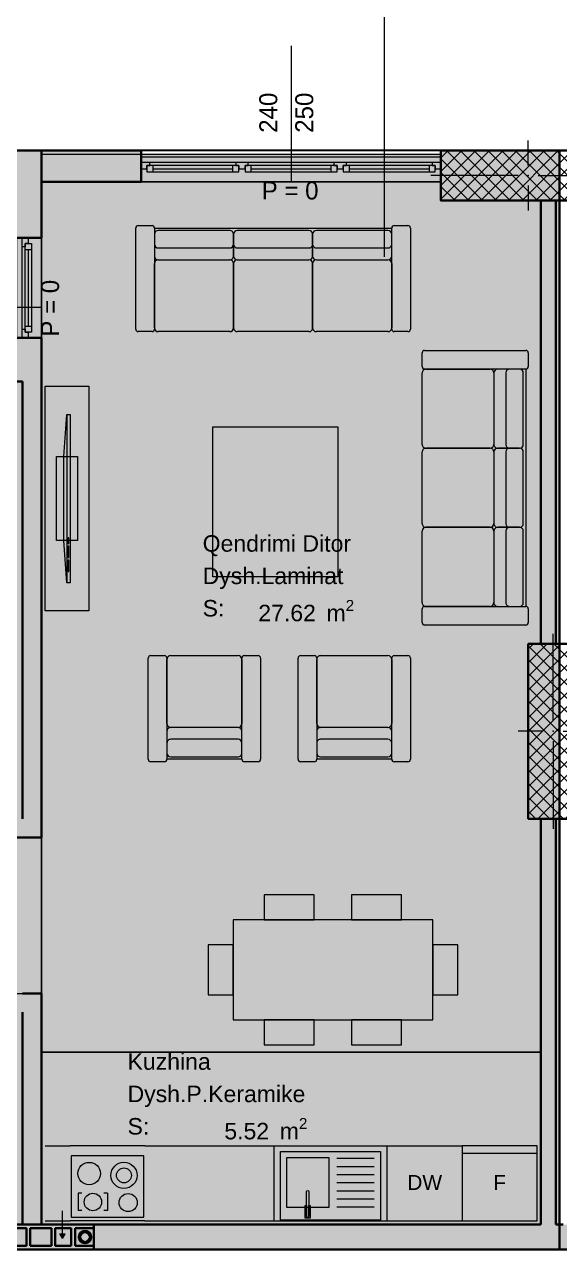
# Model space of a CAD drawing. Header units: millimetres. Extents: x 172821 to 253959, y -36092 to 17885.
# Drawn here: x 217176 to 221461, y -1016 to 8793 of the extents above; entities that cross this region are included whole.
import ezdxf
from ezdxf.enums import TextEntityAlignment as Align

# ---------------------------------------------------------------- set-up
doc = ezdxf.new("R2010")
doc.units = ezdxf.units.MM
doc.header["$MEASUREMENT"] = 0
for name, pattern in [('Dashed', [254, 127, -127]), ('Long Dashed', [2700, 1500, -1200]), ('Wipeout_Contour', [1000, 0, -1000])]:
    doc.linetypes.add(name, pattern=pattern)
for name, color, linetype, lineweight, true_color in [('2D Drafting - General_Pen_No__61', 7, 'Continuous', 20, 0x6a6a6a), ('A - Fill zone_Pen_No__255', 7, 'Continuous', 13, 0xe8e8e8), ('A - kanalet e ventilimit_Pen_No__176', 7, 'Continuous', 15, 0x93a0c6), ('A - kanalet e ventilimit_Pen_No__82', 7, 'Continuous', 20, 0xaaaaaa), ('A - Mobilimi_Pen_No__102', 7, 'Continuous', 13, 0xcccccc), ('A - Muret_Pen_No__166', 7, 'Continuous', 13, 0x97cbff), ('A - Muret_Pen_No__82', 7, 'Continuous', 20, 0xaaaaaa), ('ARCHICAD Window Markers_Pen_No__111', 7, 'Continuous', 13, 0xccccff), ('ARCHICAD Windows_Pen_No__102', 7, 'Continuous', 13, 0xcccccc), ('Model Unit - Zone_Pen_No__102', 7, 'Continuous', 13, 0xcccccc)]:
    doc.layers.add(name, color=color, linetype=linetype, lineweight=lineweight, true_color=true_color)
for name, color, linetype, lineweight in [('A - Fill zone_Pen_No__22', 8, 'Continuous', 35), ('A - kanalet e ventilimit_Pen_No__22', 8, 'Continuous', 35), ('A - Mobilimi_Pen_No__121', 255, 'Continuous', 0), ('A - Mobilimi_Pen_No__18', 9, 'Continuous', 15), ('A - Muret_Pen_No__22', 8, 'Continuous', 35), ('A - Pllaka meskatit_Pen_No__1', 7, 'Continuous', 13), ('A - Pllaka meskatit_Pen_No__22', 8, 'Continuous', 35), ('A - Sanitaria_Pen_No__18', 9, 'Continuous', 15), ('A - Shtyllat_Pen_No__101', 252, 'Continuous', 13), ('A - Shtyllat_Pen_No__22', 8, 'Continuous', 35), ('ARCHICAD Windows_Pen_No__101', 252, 'Continuous', 13), ('ARCHICAD Windows_Pen_No__22', 8, 'Continuous', 35), ('ARCHICAD Zone Stamps_Pen_No__101', 252, 'Continuous', 13)]:
    doc.layers.add(name, color=color, linetype=linetype, lineweight=lineweight)
for name, color, linetype in [('A - kanalet e ventilimit', 7, 'Continuous'), ('A - Muret', 7, 'Continuous'), ('A - Pllaka meskatit', 7, 'Continuous'), ('A - Shtyllat', 7, 'Continuous'), ('ARCHICAD Window Markers', 7, 'Continuous'), ('ARCHICAD Windows', 7, 'Continuous'), ('Model Unit - Zone', 7, 'Continuous')]:
    doc.layers.add(name, color=color, linetype=linetype)
doc.styles.add('GENERATED_STYLE_1', font='GOTHIC.TTF')
doc.styles.add('GENERATED_STYLE_2', font='arial.ttf')
pattern_1 = [(45, (0, 0), (-55.154327, 55.154327), []), (135, (0, 0), (55.154327, 55.154327), [])]

# ---------------------------------------------------------------- blocks, each defined once
blk = doc.blocks.new('Slab_1', base_point=(232061.1, 7783.8))
at = {"layer": 'A - Pllaka meskatit_Pen_No__1', "color": 7, "linetype": 'Continuous', "lineweight": 13, "flags": 128}
blk.add_lwpolyline([(232061.1, 7783.8), (190161.1, 7783.8), (190161.1, -3216.2), (191111.1, -3216.2), (191111.1, -7116.2), (191511.1, -7116.2), (191511.1, -8316.2), (195311.1, -8316.2), (195311.1, -7116.2), (200461.1, -7116.2), (200461.1, -10116.2), (218411.1, -10116.2), (218411.1, -8866.2), (232061.1, -8866.2)], close=True, dxfattribs=at)
blk = doc.blocks.new('Qendrimi Ditor_Dysh.Laminat _55', base_point=(219353.2, 4693.5))
at = {"layer": 'ARCHICAD Zone Stamps_Pen_No__101', "color": 252, "lineweight": 13, "insert": (219048.6, 4185.1), "char_height": 132, "attachment_point": 1, "style": 'GENERATED_STYLE_2'}
blk.add_mtext('\\A1;{\\pql;\\pt0,6060;\\fArial|b0|i0|c0|p34;27.62\\fArial|b0|i0|c0|p34;\\A1{\\H.66x;\\S^  ;}\\fArial|b0|i0|c0|p34; m\\fArial|b0|i0|c0|p34;\\A1{\\H.66x;\\S2^  ;}}', dxfattribs=at)
at = {"layer": 'ARCHICAD Zone Stamps_Pen_No__101', "color": 252, "lineweight": 13, "style": 'GENERATED_STYLE_2'}
for tag, p in [('DUMMY_849', (219767.6, 4733.8)), ('ROOM_NAME', (218603, 4703.7)), ('ROOM_NUMBER', (218603, 4444.4)), ('DUMMY_850', (219767.6, 4474.5)), ('measuredAreaCode', (218603, 4185.1))]:
    blk.add_attdef(tag, text='', height=132, dxfattribs=at).set_placement(p, align=Align.TOP_LEFT)
blk = doc.blocks.new('Kuzhina_Dysh.P.Keramike_56', base_point=(218718.1, -4.3))
at = {"layer": 'ARCHICAD Zone Stamps_Pen_No__101', "color": 252, "lineweight": 13, "insert": (218776.6, 36.5), "char_height": 132, "attachment_point": 1, "style": 'GENERATED_STYLE_2'}
blk.add_mtext('\\A1;{\\pql;\\pt0,6060;\\fArial|b0|i0|c0|p34;5.52\\fArial|b0|i0|c0|p34;\\A1{\\H.66x;\\S^  ;}\\fArial|b0|i0|c0|p34; m\\fArial|b0|i0|c0|p34;\\A1{\\H.66x;\\S2^  ;}}', dxfattribs=at)
at = {"layer": 'ARCHICAD Zone Stamps_Pen_No__101', "color": 252, "lineweight": 13, "style": 'GENERATED_STYLE_2'}
for tag, p in [('ROOM_NAME', (218001.5, 555.1)), ('DUMMY_849', (219395.5, 585.3)), ('ROOM_NUMBER', (218001.5, 295.8)), ('DUMMY_850', (219395.5, 326)), ('measuredAreaCode', (218001.5, 36.5))]:
    blk.add_attdef(tag, text='', height=132, dxfattribs=at).set_placement(p, align=Align.TOP_LEFT)
blk = doc.blocks.new('Slab_5', base_point=(232061.1, 7783.8))
at = {"layer": 'A - Pllaka meskatit_Pen_No__22', "color": 8, "linetype": 'Continuous', "lineweight": 35, "flags": 128}
blk.add_lwpolyline([(232061.1, 7783.8), (190161.1, 7783.8), (190161.1, -3216.2), (191111.1, -3216.2), (191111.1, -7116.2), (191511.1, -7116.2), (191511.1, -8316.2), (195311.1, -8316.2), (195311.1, -7116.2), (200461.1, -7116.2), (200461.1, -10116.2), (218411.1, -10116.2), (218411.1, -8866.2), (232061.1, -8866.2)], close=True, dxfattribs=at)
blk = doc.blocks.new('Wall_3', base_point=(232061.1, 7783.8))
at = {"color": 254, "linetype": 'Wipeout_Contour', "lineweight": 0, "ltscale": 876195.523221}
blk.add_wipeout([(220511.1, 7783.8), (217311.1, 7783.8), (217311.1, 7753.8), (220511.1, 7753.8)], dxfattribs=at).dxf.layer = 'A - Muret'
at = {"layer": 'A - Muret_Pen_No__166', "color": 151, "linetype": 'Continuous', "lineweight": 13, "true_color": 0x97cbff, "flags": 128}
for points in [[(220511.1, 7783.8), (214511.1, 7783.8)], [(217311.1, 7753.8), (220511.1, 7753.8)]]:
    blk.add_lwpolyline(points, dxfattribs=at)
at = {"layer": 'A - Muret_Pen_No__22', "color": 8, "linetype": 'Continuous', "lineweight": 35}
blk.add_line((217311.1, 7753.8), (217311.1, 7783.8), dxfattribs=at)
blk = doc.blocks.new('Window 25')
at = {"layer": 'ARCHICAD Windows_Pen_No__101', "color": 252, "linetype": 'Continuous', "lineweight": 13}
for p, q in [((-400, 105), (400, 105)), ((-400, 0), (-355, 0)), ((-355, 25), (-305, 25)), ((-355, -25), (-355, 25)), ((-355, 0), (-355, -25)), ((-305, 25), (-305, -25)), ((-305, 25), (305, 25)), ((-305, 0), (305, 0)), ((305, -25), (305, 25)), ((305, 25), (355, 25)), ((355, 25), (355, -25)), ((355, -25), (355, 0)), ((355, 0), (400, 0)), ((-330, -50), (-400, -50)), ((-355, -25), (-330, -25)), ((-305, -25), (-355, -25)), ((-330, -25), (-330, -50)), ((305, -25), (-305, -25)), ((355, -25), (305, -25)), ((330, -50), (330, -25)), ((330, -25), (355, -25)), ((400, -50), (330, -50)), ((-400, -145), (400, -145))]:
    blk.add_line(p, q, dxfattribs=at)
at = {"layer": 'ARCHICAD Windows_Pen_No__102', "color": 254, "linetype": 'Continuous', "lineweight": 13, "true_color": 0xcccccc}
for p, q in [((400, 105), (-400, 105)), ((-400, 105), (-400, -95)), ((400, -95), (400, 105)), ((-305, 25), (305, 25)), ((-400, -95), (400, -95)), ((330, -50), (-330, -50))]:
    blk.add_line(p, q, dxfattribs=at)
at = {"layer": 'ARCHICAD Windows_Pen_No__22', "color": 8, "linetype": 'Continuous', "lineweight": 35}
for p, q in [((-400, 0), (-400, 105)), ((400, 0), (400, 105)), ((-400, -50), (-400, 0)), ((-400, -50), (-400, 0)), ((400, -50), (400, 0)), ((400, -50), (400, 0)), ((-400, -145), (-400, -50)), ((400, -145), (400, -50))]:
    blk.add_line(p, q, dxfattribs=at)
blk = doc.blocks.new('W Marker 25_3')
at = {"layer": 'ARCHICAD Window Markers_Pen_No__111', "color": 254, "linetype": 'Continuous', "lineweight": 13, "true_color": 0xccccff}
blk.add_line((154.9, -1090), (154.9, 0), dxfattribs=at)
at = {"layer": 'ARCHICAD Window Markers_Pen_No__111', "color": 254, "lineweight": 13, "true_color": 0xccccff, "char_height": 144, "attachment_point": 7, "style": 'GENERATED_STYLE_1'}
for s, insert, rotation in [('\\A1;{\\pql;\\pt0;\\fCentury Gothic|b0|i0|c0|p34;P = 0\\fCentury Gothic|b0|i0|c0|p34;\\A1{\\H.66x;\\S^  ;}\\fCentury Gothic|b0|i0|c0|p34;\\fCentury Gothic|b0|i0|c0|p34;}', (390.1, 183.7), 180), ('\\A1;{\\pql;\\pt0;\\fCentury Gothic|b0|i0|c0|p34;250\\fCentury Gothic|b0|i0|c0|p34;\\A1{\\H.66x;\\S^  ;}\\fCentury Gothic|b0|i0|c0|p34;\\fCentury Gothic|b0|i0|c0|p34;}', (374.6, -730), 90), ('\\A1;{\\pql;\\pt0;\\fCentury Gothic|b0|i0|c0|p34;80\\fCentury Gothic|b0|i0|c0|p34;\\A1{\\H.66x;\\S^  ;}\\fCentury Gothic|b0|i0|c0|p34;\\fCentury Gothic|b0|i0|c0|p34;}', (86.6, -730), 90)]:
    blk.add_mtext(s, dxfattribs=dict(at, insert=insert, rotation=rotation))
blk = doc.blocks.new('Wall_10', base_point=(217311.1, 7783.8))
at = {"layer": 'A - Muret_Pen_No__82', "linetype": 'Continuous', "lineweight": 0, "true_color": 0xd4d4d4}
for points in [[(217061.1, 7753.8), (217311.1, 7753.8), (217311.1, 7783.8), (217061.1, 7783.8)], [(217061.1, 7083.8), (217311.1, 7083.8), (217311.1, 7753.8), (217061.1, 7753.8)], [(217061.1, 6183.8), (217311.1, 6183.8), (217311.1, 6283.8), (217061.1, 6283.8)], [(217061.1, 5933.8), (217311.1, 5933.8), (217061.1, 6183.8)], [(217311.1, 6183.8), (217061.1, 6183.8), (217311.1, 5933.8)]]:
    blk.add_hatch(color=254, dxfattribs=at).paths.add_polyline_path(points)
at = {"layer": 'A - Muret_Pen_No__166', "color": 151, "linetype": 'Continuous', "lineweight": 13, "true_color": 0x97cbff}
blk.add_line((217311.1, 7783.8), (217061.1, 7783.8), dxfattribs=at)
at = {"layer": 'A - Muret_Pen_No__22', "color": 8, "linetype": 'Continuous', "lineweight": 35}
for p, q in [((217061.1, 7783.8), (217061.1, 7753.8)), ((217311.1, 7753.8), (217311.1, 7783.8)), ((217061.1, 7083.8), (217156.1, 7083.8)), ((217156.1, 7083.8), (217206.1, 7083.8)), ((217206.1, 7083.8), (217311.1, 7083.8)), ((217061.1, 6283.8), (217156.1, 6283.8)), ((217156.1, 6283.8), (217206.1, 6283.8)), ((217206.1, 6283.8), (217311.1, 6283.8))]:
    blk.add_line(p, q, dxfattribs=at)
at = {"layer": 'A - Muret_Pen_No__22', "color": 8, "linetype": 'Continuous', "lineweight": 35, "flags": 128}
for points in [[(217061.1, 7753.8), (217061.1, 7083.8)], [(217311.1, 7083.8), (217311.1, 7753.8)], [(217061.1, 6283.8), (217061.1, 6183.8)], [(217311.1, 5933.8), (217311.1, 6283.8)], [(217161.1, 5933.8), (217061.1, 5933.8)]]:
    blk.add_lwpolyline(points, dxfattribs=at)
at = {"layer": 'ARCHICAD Window Markers', "color": 254, "lineweight": 13, "true_color": 0xccccff, "rotation": 270}
blk.add_blockref('W Marker 25_3', (217311.1, 6683.8), dxfattribs=at)
at = {"layer": 'ARCHICAD Windows', "color": 21, "linetype": 'Continuous', "lineweight": 18, "true_color": 0xff9955, "zscale": 1000, "rotation": 270}
blk.add_blockref('Window 25', (217206.1, 6683.8), dxfattribs=at)
blk = doc.blocks.new('Triple Window 25')
at = {"layer": 'ARCHICAD Windows_Pen_No__101', "color": 252, "linetype": 'Continuous', "lineweight": 13}
for p, q in [((-1200, 105), (1200, 105)), ((-1200, 0), (-1155, 0)), ((-1155, 25), (-1105, 25)), ((-1155, -25), (-1155, 25)), ((-1155, 0), (-1155, -25)), ((-1105, 25), (-1105, -25)), ((-1105, 25), (-468.3, 25)), ((-1105, 0), (-468.3, 0)), ((-468.3, -25), (-468.3, 25)), ((-468.3, 25), (-418.3, 25)), ((-418.3, 25), (-418.3, -25)), ((-418.3, -25), (-418.3, 0)), ((-418.3, 0), (-393.3, 0)), ((-393.3, 0), (-368.3, 0)), ((-368.3, 25), (-318.3, 25)), ((-368.3, -25), (-368.3, 25)), ((-368.3, 0), (-368.3, -25)), ((-318.3, 25), (-318.3, -25)), ((-318.3, 25), (318.3, 25)), ((-318.3, 0), (318.3, 0)), ((318.3, -25), (318.3, 25)), ((318.3, 25), (368.3, 25)), ((368.3, 25), (368.3, -25)), ((368.3, -25), (368.3, 0)), ((368.3, 0), (393.3, 0)), ((393.3, 0), (418.3, 0)), ((418.3, 25), (468.3, 25)), ((418.3, -25), (418.3, 25)), ((418.3, 0), (418.3, -25)), ((468.3, 25), (468.3, -25)), ((468.3, 25), (1105, 25)), ((468.3, 0), (1105, 0)), ((1105, -25), (1105, 25)), ((1105, 25), (1155, 25)), ((1155, 25), (1155, -25)), ((1155, -25), (1155, 0)), ((1155, 0), (1200, 0)), ((-1130, -50), (-1200, -50)), ((-1155, -25), (-1130, -25)), ((-1105, -25), (-1155, -25)), ((-1130, -25), (-1130, -50)), ((-468.3, -25), (-1105, -25)), ((-418.3, -25), (-468.3, -25)), ((-443.3, -50), (-443.3, -25)), ((-443.3, -25), (-418.3, -25)), ((-393.3, -50), (-443.3, -50)), ((-343.3, -50), (-393.3, -50)), ((-368.3, -25), (-343.3, -25)), ((-318.3, -25), (-368.3, -25)), ((-343.3, -25), (-343.3, -50)), ((318.3, -25), (-318.3, -25)), ((368.3, -25), (318.3, -25)), ((343.3, -50), (343.3, -25)), ((343.3, -25), (368.3, -25)), ((393.3, -50), (343.3, -50)), ((443.3, -50), (393.3, -50)), ((418.3, -25), (443.3, -25)), ((468.3, -25), (418.3, -25)), ((443.3, -25), (443.3, -50)), ((1105, -25), (468.3, -25)), ((1155, -25), (1105, -25)), ((1130, -50), (1130, -25)), ((1130, -25), (1155, -25)), ((1200, -50), (1130, -50)), ((-1200, -145), (1200, -145))]:
    blk.add_line(p, q, dxfattribs=at)
at = {"layer": 'ARCHICAD Windows_Pen_No__102', "color": 254, "linetype": 'Continuous', "lineweight": 13, "true_color": 0xcccccc}
for p, q in [((1200, 105), (-1200, 105)), ((-1200, 105), (-1200, -95)), ((1200, -95), (1200, 105)), ((-1105, 25), (-468.3, 25)), ((-318.3, 25), (318.3, 25)), ((468.3, 25), (1105, 25)), ((-1200, -95), (1200, -95)), ((-443.3, -50), (-1130, -50)), ((343.3, -50), (-343.3, -50)), ((1130, -50), (443.3, -50))]:
    blk.add_line(p, q, dxfattribs=at)
at = {"layer": 'ARCHICAD Windows_Pen_No__22', "color": 8, "linetype": 'Continuous', "lineweight": 35}
for p, q in [((-1200, 0), (-1200, 105)), ((1200, 0), (1200, 105)), ((-1200, -50), (-1200, 0)), ((-1200, -50), (-1200, 0)), ((1200, -50), (1200, 0)), ((1200, -50), (1200, 0)), ((-1200, -145), (-1200, -50)), ((1200, -145), (1200, -50))]:
    blk.add_line(p, q, dxfattribs=at)
blk = doc.blocks.new('W Marker 25_8')
at = {"layer": 'ARCHICAD Window Markers_Pen_No__111', "color": 254, "linetype": 'Continuous', "lineweight": 13, "true_color": 0xccccff}
blk.add_line((0, -1090), (0, 0), dxfattribs=at)
at = {"layer": 'ARCHICAD Window Markers_Pen_No__111', "color": 254, "lineweight": 13, "true_color": 0xccccff, "char_height": 144, "attachment_point": 7, "style": 'GENERATED_STYLE_1'}
for s, insert, rotation in [('\\A1;{\\pql;\\pt0;\\fCentury Gothic|b0|i0|c0|p34;P = 0\\fCentury Gothic|b0|i0|c0|p34;\\A1{\\H.66x;\\S^  ;}\\fCentury Gothic|b0|i0|c0|p34;\\fCentury Gothic|b0|i0|c0|p34;}', (235.1, 183.7), 180), ('\\A1;{\\pql;\\pt0;\\fCentury Gothic|b0|i0|c0|p34;250\\fCentury Gothic|b0|i0|c0|p34;\\A1{\\H.66x;\\S^  ;}\\fCentury Gothic|b0|i0|c0|p34;\\fCentury Gothic|b0|i0|c0|p34;}', (-219.7, -392.5), 270), ('\\A1;{\\pql;\\pt0;\\fCentury Gothic|b0|i0|c0|p34;240\\fCentury Gothic|b0|i0|c0|p34;\\A1{\\H.66x;\\S^  ;}\\fCentury Gothic|b0|i0|c0|p34;\\fCentury Gothic|b0|i0|c0|p34;}', (68.3, -392.5), 270)]:
    blk.add_mtext(s, dxfattribs=dict(at, insert=insert, rotation=rotation))
blk = doc.blocks.new('Wall_18', base_point=(224861.1, 7783.8))
at = {"layer": 'A - Muret_Pen_No__82', "linetype": 'Continuous', "lineweight": 0, "true_color": 0xd4d4d4}
blk.add_hatch(color=254, dxfattribs=at).paths.add_polyline_path([(217311.1, 7783.8), (217311.1, 7533.8), (218111.1, 7533.8), (218111.1, 7783.8)])
at = {"layer": 'A - Muret_Pen_No__22', "color": 8, "linetype": 'Continuous', "lineweight": 35}
for p, q in [((218111.1, 7783.8), (218111.1, 7688.8)), ((220511.1, 7783.8), (220511.1, 7688.8)), ((218111.1, 7688.8), (218111.1, 7638.8)), ((220511.1, 7688.8), (220511.1, 7638.8)), ((218111.1, 7638.8), (218111.1, 7533.8)), ((220511.1, 7638.8), (220511.1, 7533.8))]:
    blk.add_line(p, q, dxfattribs=at)
at = {"layer": 'A - Muret_Pen_No__22', "color": 8, "linetype": 'Continuous', "lineweight": 35, "flags": 128}
for points in [[(218111.1, 7783.8), (217311.1, 7783.8)], [(217311.1, 7533.8), (218111.1, 7533.8)]]:
    blk.add_lwpolyline(points, dxfattribs=at)
at = {"layer": 'ARCHICAD Window Markers', "color": 254, "lineweight": 13, "true_color": 0xccccff, "rotation": 180}
blk.add_blockref('W Marker 25_8', (219311.1, 7533.8), dxfattribs=at)
at = {"layer": 'ARCHICAD Windows', "color": 252, "linetype": 'Continuous', "lineweight": 13, "xscale": -1, "zscale": 1000, "rotation": 180}
blk.add_blockref('Triple Window 25', (219311.1, 7638.8), dxfattribs=at)
blk = doc.blocks.new('Wall_24', base_point=(223211.1, -1016.2))
at = {"layer": 'A - Muret_Pen_No__82', "linetype": 'Continuous', "lineweight": 0, "true_color": 0xd4d4d4}
blk.add_hatch(color=254, dxfattribs=at).paths.add_polyline_path([(217732.1, -816.2), (217732.1, -1016.2), (221761.1, -1016.2), (221761.1, -816.2)])
at = {"layer": 'A - Muret_Pen_No__22', "color": 8, "linetype": 'Continuous', "lineweight": 35, "flags": 128}
for points in [[(221311.1, -816.2), (217732.1, -816.2)], [(217732.1, -816.2), (217732.1, -1016.2)], [(221491.1, -816.2), (221431.1, -816.2)], [(217732.1, -1016.2), (221761.1, -1016.2)]]:
    blk.add_lwpolyline(points, dxfattribs=at)
blk = doc.blocks.new('Wall_51', base_point=(217311.1, 2433.8))
at = {"layer": 'A - Muret_Pen_No__82', "linetype": 'Continuous', "lineweight": 0, "true_color": 0xd4d4d4}
for points in [[(217311.1, 2433.8), (217161.1, 2433.8), (217311.1, 2283.8)], [(217161.1, 2283.8), (217311.1, 2283.8), (217161.1, 2433.8)]]:
    blk.add_hatch(color=254, dxfattribs=at).paths.add_polyline_path(points)
at = {"layer": 'A - Muret_Pen_No__22', "color": 8, "linetype": 'Continuous', "lineweight": 35, "flags": 128}
for points in [[(217311.1, 2283.8), (217311.1, 2433.8)], [(215511.1, 2283.8), (217311.1, 2283.8)]]:
    blk.add_lwpolyline(points, dxfattribs=at)
blk = doc.blocks.new('Wall_82', base_point=(217311.1, 6183.8))
at = {"layer": 'A - Muret_Pen_No__82', "linetype": 'Continuous', "lineweight": 0, "true_color": 0xd4d4d4}
blk.add_hatch(color=254, dxfattribs=at).paths.add_polyline_path([(217311.1, 2433.8), (217311.1, 5933.8), (217161.1, 5933.8), (217161.1, 2433.8)])
at = {"layer": 'A - Muret_Pen_No__22', "color": 8, "linetype": 'Continuous', "lineweight": 35, "flags": 128}
for points in [[(217161.1, 5933.8), (217161.1, 2433.8)], [(217311.1, 2433.8), (217311.1, 5933.8)]]:
    blk.add_lwpolyline(points, dxfattribs=at)
blk = doc.blocks.new('Wall_98', base_point=(221431.1, 7783.8))
at = {"layer": 'A - Muret_Pen_No__82', "linetype": 'Continuous', "lineweight": 0, "true_color": 0xd4d4d4}
for points in [[(221431.1, 7383.8), (221311.1, 7383.8), (221311.1, 3833.8), (221431.1, 3833.8)], [(221311.1, 2433.8), (221311.1, -816.2), (221431.1, -816.2), (221431.1, 2433.8)]]:
    blk.add_hatch(color=254, dxfattribs=at).paths.add_polyline_path(points)
at = {"layer": 'A - Muret_Pen_No__22', "color": 8, "linetype": 'Continuous', "lineweight": 35, "flags": 128}
for points in [[(221311.1, 7383.8), (221311.1, 3833.8)], [(221431.1, 3833.8), (221431.1, 7383.8)], [(221311.1, 2433.8), (221311.1, -816.2)], [(221431.1, -816.2), (221431.1, 2433.8)]]:
    blk.add_lwpolyline(points, dxfattribs=at)
blk = doc.blocks.new('Wall_106', base_point=(217311.1, 1033.8))
at = {"layer": 'A - Muret_Pen_No__82', "linetype": 'Continuous', "lineweight": 0, "true_color": 0xd4d4d4}
for points in [[(217161.1, 1033.8), (217161.1, 883.8), (217311.1, 1033.8)], [(217161.1, 883.8), (217311.1, 883.8), (217311.1, 1033.8)], [(217161.1, 883.8), (217161.1, -815.2), (217311.1, -815.2), (217311.1, 883.8)]]:
    blk.add_hatch(color=254, dxfattribs=at).paths.add_polyline_path(points)
at = {"layer": 'A - Muret_Pen_No__22', "color": 8, "linetype": 'Continuous', "lineweight": 35, "flags": 128}
for points in [[(217311.1, 1033.8), (217161.1, 1033.8)], [(217311.1, -815.2), (217311.1, 1033.8)], [(217161.1, 883.8), (217161.1, -815.2)], [(217161.1, -815.2), (217311.1, -815.2)]]:
    blk.add_lwpolyline(points, dxfattribs=at)
blk = doc.blocks.new('Wall_221', base_point=(217031.1, -1016.2))
at = {"layer": 'A - kanalet e ventilimit_Pen_No__82', "linetype": 'Continuous', "lineweight": 0, "true_color": 0xd4d4d4}
for points in [[(217061.1, -986.2), (217031.1, -986.2), (217031.1, -1016.2)], [(217061.1, -986.2), (217031.1, -1016.2), (217061.1, -1016.2)], [(217061.1, -1016.2), (217731.1, -1016.2), (217731.1, -986.2), (217061.1, -986.2)]]:
    blk.add_hatch(color=254, dxfattribs=at).paths.add_polyline_path(points)
at = {"layer": 'A - kanalet e ventilimit_Pen_No__22', "color": 8, "linetype": 'Continuous', "lineweight": 35, "flags": 128}
for points in [[(217031.1, -1016.2), (217031.1, -986.2)], [(217031.1, -1016.2), (217731.1, -1016.2)], [(217191.1, -986.2), (217061.1, -986.2)], [(217391.1, -986.2), (217221.1, -986.2)], [(217551.1, -986.2), (217421.1, -986.2)], [(217731.1, -986.2), (217581.1, -986.2)], [(217731.1, -1016.2), (217731.1, -986.2)]]:
    blk.add_lwpolyline(points, dxfattribs=at)
blk = doc.blocks.new('Wall_222', base_point=(217581.1, -1016.2))
at = {"layer": 'A - kanalet e ventilimit_Pen_No__82', "linetype": 'Continuous', "lineweight": 0, "true_color": 0xd4d4d4}
blk.add_hatch(color=254, dxfattribs=at).paths.add_polyline_path([(217581.1, -986.2), (217581.1, -846.2), (217551.1, -846.2), (217551.1, -986.2)])
at = {"layer": 'A - kanalet e ventilimit_Pen_No__22', "color": 8, "linetype": 'Continuous', "lineweight": 35, "flags": 128}
for points in [[(217551.1, -846.2), (217551.1, -986.2)], [(217581.1, -986.2), (217581.1, -846.2)]]:
    blk.add_lwpolyline(points, dxfattribs=at)
blk = doc.blocks.new('Wall_223', base_point=(217731.1, -816.2))
at = {"layer": 'A - kanalet e ventilimit_Pen_No__82', "linetype": 'Continuous', "lineweight": 0, "true_color": 0xd4d4d4}
for points in [[(217031.1, -846.2), (217061.1, -846.2), (217031.1, -816.2)], [(217061.1, -816.2), (217031.1, -816.2), (217061.1, -846.2)], [(217061.1, -846.2), (217731.1, -846.2), (217731.1, -816.2), (217061.1, -816.2)]]:
    blk.add_hatch(color=254, dxfattribs=at).paths.add_polyline_path(points)
at = {"layer": 'A - kanalet e ventilimit_Pen_No__22', "color": 8, "linetype": 'Continuous', "lineweight": 35, "flags": 128}
for points in [[(217031.1, -816.2), (217031.1, -846.2)], [(217731.1, -816.2), (217031.1, -816.2)], [(217061.1, -846.2), (217191.1, -846.2)], [(217221.1, -846.2), (217391.1, -846.2)], [(217421.1, -846.2), (217551.1, -846.2)], [(217581.1, -846.2), (217731.1, -846.2)], [(217731.1, -816.2), (217731.1, -846.2)]]:
    blk.add_lwpolyline(points, dxfattribs=at)
blk = doc.blocks.new('Wall_224', base_point=(217191.1, -816.2))
at = {"layer": 'A - kanalet e ventilimit_Pen_No__82', "linetype": 'Continuous', "lineweight": 0, "true_color": 0xd4d4d4}
blk.add_hatch(color=254, dxfattribs=at).paths.add_polyline_path([(217191.1, -846.2), (217191.1, -986.2), (217221.1, -986.2), (217221.1, -846.2)])
at = {"layer": 'A - kanalet e ventilimit_Pen_No__22', "color": 8, "linetype": 'Continuous', "lineweight": 35, "flags": 128}
for points in [[(217191.1, -846.2), (217191.1, -986.2)], [(217221.1, -986.2), (217221.1, -846.2)]]:
    blk.add_lwpolyline(points, dxfattribs=at)
blk = doc.blocks.new('Wall_225', base_point=(217391.1, -1016.2))
at = {"layer": 'A - kanalet e ventilimit_Pen_No__82', "linetype": 'Continuous', "lineweight": 0, "true_color": 0xd4d4d4}
blk.add_hatch(color=254, dxfattribs=at).paths.add_polyline_path([(217421.1, -986.2), (217421.1, -846.2), (217391.1, -846.2), (217391.1, -986.2)])
at = {"layer": 'A - kanalet e ventilimit_Pen_No__22', "color": 8, "linetype": 'Continuous', "lineweight": 35, "flags": 128}
for points in [[(217391.1, -846.2), (217391.1, -986.2)], [(217421.1, -986.2), (217421.1, -846.2)]]:
    blk.add_lwpolyline(points, dxfattribs=at)
blk = doc.blocks.new('Wall_226', base_point=(217611.1, -916.2))
at = {"layer": 'A - kanalet e ventilimit_Pen_No__82', "linetype": 'Continuous', "lineweight": 0, "true_color": 0xd4d4d4}
blk.add_hatch(color=254, dxfattribs=at).paths.add_polyline_path([(217611.1, -916.2, 1), (217711.1, -916.2), (217701.1, -916.2, -1), (217621.1, -916.2)])
at = {"layer": 'A - kanalet e ventilimit_Pen_No__22', "color": 8, "linetype": 'Continuous', "lineweight": 35}
for radius in [50, 40]:
    blk.add_arc((217661.1, -916.2), radius, 180, 0, dxfattribs=at)
blk = doc.blocks.new('Wall_227', base_point=(217711.1, -916.2))
at = {"layer": 'A - kanalet e ventilimit_Pen_No__82', "linetype": 'Continuous', "lineweight": 0, "true_color": 0xd4d4d4}
blk.add_hatch(color=254, dxfattribs=at).paths.add_polyline_path([(217711.1, -916.2, 1), (217611.1, -916.2), (217621.1, -916.2, -1), (217701.1, -916.2)])
at = {"layer": 'A - kanalet e ventilimit_Pen_No__22', "color": 8, "linetype": 'Continuous', "lineweight": 35}
for radius in [50, 40]:
    blk.add_arc((217661.1, -916.2), radius, 0, 180, dxfattribs=at)
blk = doc.blocks.new('Column_36', base_point=(221411.1, 3133.8))
at = {"layer": 'A - Shtyllat_Pen_No__101', "linetype": 'Continuous', "lineweight": 13}
h = blk.add_hatch(dxfattribs=at)
h.set_pattern_fill('Concrete_Block', color=252, style=0, pattern_type=2)
h.set_pattern_definition(pattern_1)
h.paths.add_polyline_path([(221611.1, 3833.8), (221211.1, 3833.8), (221211.1, 2433.8), (221611.1, 2433.8)])
at = {"layer": 'A - Shtyllat_Pen_No__101', "color": 252, "linetype": 'Continuous', "lineweight": 13}
for p, q in [((221411.1, 3213.8), (221411.1, 3913.8)), ((221331.1, 3133.8), (221131.1, 3133.8)), ((221411.1, 3053.8), (221411.1, 2353.8)), ((221491.1, 3133.8), (221691.1, 3133.8))]:
    blk.add_line(p, q, dxfattribs=at)
blk.add_point((221411.1, 3133.8), dxfattribs=at)
at = {"layer": 'A - Shtyllat_Pen_No__22', "color": 8, "linetype": 'Continuous', "lineweight": 35, "flags": 128}
blk.add_lwpolyline([(221611.1, 3833.8), (221211.1, 3833.8), (221211.1, 2433.8), (221611.1, 2433.8)], close=True, dxfattribs=at)
blk = doc.blocks.new('Column_53', base_point=(221211.1, 7583.8))
at = {"layer": 'A - Shtyllat_Pen_No__101', "linetype": 'Continuous', "lineweight": 13}
h = blk.add_hatch(dxfattribs=at)
h.set_pattern_fill('Concrete_Block', color=252, style=0, pattern_type=2)
h.set_pattern_definition(pattern_1)
h.paths.add_polyline_path([(221911.1, 7383.8), (221911.1, 7783.8), (220511.1, 7783.8), (220511.1, 7383.8)])
at = {"layer": 'A - Shtyllat_Pen_No__101', "color": 252, "linetype": 'Continuous', "lineweight": 13}
for p, q in [((221211.1, 7663.8), (221211.1, 7863.8)), ((221131.1, 7583.8), (220431.1, 7583.8)), ((221291.1, 7583.8), (221991.1, 7583.8)), ((221211.1, 7503.8), (221211.1, 7303.8))]:
    blk.add_line(p, q, dxfattribs=at)
blk.add_point((221211.1, 7583.8), dxfattribs=at)
at = {"layer": 'A - Shtyllat_Pen_No__22', "color": 8, "linetype": 'Continuous', "lineweight": 35, "flags": 128}
blk.add_lwpolyline([(221911.1, 7383.8), (221911.1, 7783.8), (220511.1, 7783.8), (220511.1, 7383.8)], close=True, dxfattribs=at)
blk = doc.blocks.new('Cooktop + Oven Built-in 25')
at = {"layer": 'A - Sanitaria_Pen_No__18', "color": 9, "linetype": 'Continuous', "lineweight": 15}
for p, q in [((0, 600), (600, 600)), ((300, 378.5), (300, 518.8)), ((300, 518.8), (329, 518.8)), ((505.3, 518.8), (534.3, 518.8)), ((534.3, 378.5), (534.3, 518.8)), ((300, 378.5), (329, 378.5)), ((505.3, 378.5), (534.3, 378.5)), ((0, 0), (600, 0))]:
    blk.add_line(p, q, dxfattribs=at)
at = {"layer": 'A - Sanitaria_Pen_No__18', "color": 9, "linetype": 'Continuous', "lineweight": 15, "flags": 128}
blk.add_lwpolyline([(10, 80), (590, 80), (590, 570), (10, 570)], close=True, dxfattribs=at)
at = {"layer": 'A - Sanitaria_Pen_No__18', "color": 9, "linetype": 'Continuous', "lineweight": 15}
for centre, radius in [((134.7, 454.4), 72.5), ((417.2, 449.5), 70), ((168.3, 236.3), 105), ((168.3, 236.3), 60), ((446.7, 222.1), 90)]:
    blk.add_circle(centre, radius, dxfattribs=at)
blk = doc.blocks.new('Dishwasher Built-in 25')
at = {"layer": 'A - Sanitaria_Pen_No__18', "color": 9, "linetype": 'Continuous', "lineweight": 15}
for p, q in [((0, 600), (600, 600)), ((0, 0), (600, 0))]:
    blk.add_line(p, q, dxfattribs=at)
at = {"layer": 'A - Sanitaria_Pen_No__18', "color": 9, "linetype": 'Continuous', "lineweight": 15, "style": 'GENERATED_STYLE_2'}
blk.add_attdef('txt', text='', height=120, rotation=180, dxfattribs=at).set_placement((300, 306.9), align=Align.MIDDLE_CENTER)
blk = doc.blocks.new('Countertop 25')
at = {"layer": 'A - Sanitaria_Pen_No__18', "color": 9, "linetype": 'Continuous', "lineweight": 15}
for p, q in [((0, 0), (905.2, 0)), ((0, 0), (0, -600)), ((905.2, 0), (905.2, -600)), ((852.6, -5.9), (52.6, -5.9)), ((52.6, -5.9), (52.6, -555.9)), ((852.6, -555.9), (852.6, -5.9)), ((437.6, -105.9), (102.6, -105.9)), ((102.6, -105.9), (102.6, -505.9)), ((437.6, -505.9), (437.6, -105.9)), ((502.6, -110.9), (802.6, -110.9)), ((502.6, -175.9), (802.6, -175.9)), ((502.6, -240.9), (802.6, -240.9)), ((502.6, -305.9), (802.6, -305.9)), ((502.6, -370.9), (802.6, -370.9)), ((502.6, -435.9), (802.6, -435.9)), ((52.6, -555.9), (852.6, -555.9)), ((102.6, -505.9), (437.6, -505.9)), ((502.6, -500.9), (802.6, -500.9)), ((0, -600), (905.2, -600))]:
    blk.add_line(p, q, dxfattribs=at)
at = {"layer": 'A - Sanitaria_Pen_No__18', "color": 9, "linetype": 'Continuous', "lineweight": 15, "flags": 128}
for points in [[(250.1, -86.9), (261.1, -86.9), (261.1, -35.9, -1), (279.1, -35.9), (279.1, -86.9), (290.1, -86.9), (290.1, -21.9), (250.1, -21.9)], [(261.1, -233.8, 1), (279.1, -233.8), (279.1, -35.9, 1), (261.1, -35.9)]]:
    blk.add_lwpolyline(points, format="xyb", close=True, dxfattribs=at)
for points in [[(250.4, -122.9), (261.1, -122.9), (261.1, -87.9), (250.4, -87.9)], [(289.8, -122.9), (289.8, -87.9), (279.1, -87.9), (279.1, -122.9)]]:
    blk.add_lwpolyline(points, close=True, dxfattribs=at)
blk = doc.blocks.new('Refrigerator 25')
at = {"layer": 'A - Sanitaria_Pen_No__18', "color": 9, "linetype": 'Continuous', "lineweight": 15}
blk.add_line((0, 60), (600, 60), dxfattribs=at)
at = {"layer": 'A - Sanitaria_Pen_No__18', "color": 9, "linetype": 'Continuous', "lineweight": 15, "flags": 128}
blk.add_lwpolyline([(0, 0), (600, 0), (600, 600), (0, 600)], close=True, dxfattribs=at)
at = {"layer": 'A - Sanitaria_Pen_No__18', "color": 9, "linetype": 'Continuous', "lineweight": 15, "style": 'GENERATED_STYLE_2'}
blk.add_attdef('txt', text='', height=120, rotation=180, dxfattribs=at).set_placement((300, 306.9), align=Align.MIDDLE_CENTER)
blk = doc.blocks.new('Cabinet Base MultiDrawer 24_5')
at = {"layer": 'A - Sanitaria_Pen_No__18', "color": 9, "linetype": 'Continuous', "lineweight": 15}
for p, q in [((0, 600), (1048.1, 600)), ((0, 0), (1048.1, 0))]:
    blk.add_line(p, q, dxfattribs=at)
blk = doc.blocks.new('Sofa 25')
at = {"layer": 'A - Mobilimi_Pen_No__18', "color": 9, "linetype": 'Continuous', "lineweight": 15}
for p, q in [((0, 20), (0, 830)), ((20, 850), (130, 850)), ((150, 830), (150, 20)), ((150, 830), (2050, 830)), ((753.3, 810), (180, 810)), ((1386.7, 810), (813.3, 810)), ((2020, 810), (1446.7, 810)), ((2050, 20), (2050, 830)), ((2070, 850), (2180, 850)), ((2200, 830), (2200, 20)), ((150, 780), (150, 604.7)), ((783.3, 604.7), (783.3, 780)), ((783.3, 780), (783.3, 604.7)), ((1416.7, 604.7), (1416.7, 780)), ((1416.7, 780), (1416.7, 604.7)), ((2050, 604.7), (2050, 780)), ((180, 670), (753.3, 670)), ((813.3, 670), (1386.7, 670)), ((1446.7, 670), (2020, 670)), ((150, 30), (150, 544.7)), ((180, 574.7), (753.3, 574.7)), ((180, 574.7), (753.3, 574.7)), ((783.3, 544.7), (783.3, 30)), ((783.3, 30), (783.3, 544.7)), ((813.3, 574.7), (1386.7, 574.7)), ((813.3, 574.7), (1386.7, 574.7)), ((1416.7, 544.7), (1416.7, 30)), ((1416.7, 30), (1416.7, 544.7)), ((1446.7, 574.7), (2020, 574.7)), ((1446.7, 574.7), (2020, 574.7)), ((2050, 544.7), (2050, 30)), ((130, 0), (20, 0)), ((753.3, 0), (180, 0)), ((1386.7, 0), (813.3, 0)), ((2020, 0), (1446.7, 0)), ((2180, 0), (2070, 0))]:
    blk.add_line(p, q, dxfattribs=at)
for centre, radius, start, end in [((20, 830), 20, 90, 180), ((130, 830), 20, 0, 90), ((180, 780), 30, 90, 180), ((753.3, 780), 30, 0, 90), ((813.3, 780), 30, 90, 180), ((1386.7, 780), 30, 0, 90), ((1446.7, 780), 30, 90, 180), ((2020, 780), 30, 0, 90), ((2070, 830), 20, 90, 180), ((2180, 830), 20, 0, 90), ((180, 700), 30, 180, 270), ((753.3, 700), 30, 270, 0), ((813.3, 700), 30, 180, 270), ((1386.7, 700), 30, 270, 0), ((1446.7, 700), 30, 180, 270), ((2020, 700), 30, 270, 0), ((180, 604.7), 30, 180, 270), ((753.3, 604.7), 30, 270, 0), ((813.3, 604.7), 30, 180, 270), ((1386.7, 604.7), 30, 270, 0), ((1446.7, 604.7), 30, 180, 270), ((2020, 604.7), 30, 270, 0), ((180, 544.7), 30, 90, 180), ((753.3, 544.7), 30, 0, 90), ((813.3, 544.7), 30, 90, 180), ((1386.7, 544.7), 30, 0, 90), ((1446.7, 544.7), 30, 90, 180), ((2020, 544.7), 30, 0, 90), ((20, 20), 20, 180, 270), ((130, 20), 20, 270, 0), ((180, 30), 30, 180, 270), ((753.3, 30), 30, 270, 0), ((813.3, 30), 30, 180, 270), ((1386.7, 30), 30, 270, 0), ((1446.7, 30), 30, 180, 270), ((2020, 30), 30, 270, 0), ((2070, 20), 20, 180, 270), ((2180, 20), 20, 270, 0)]:
    blk.add_arc(centre, radius, start, end, dxfattribs=at)
blk = doc.blocks.new('Sofa 25_2')
at = {"layer": 'A - Mobilimi_Pen_No__18', "color": 9, "linetype": 'Continuous', "lineweight": 15}
for p, q in [((0, 20), (0, 830)), ((20, 850), (130, 850)), ((150, 830), (150, 20)), ((150, 830), (750, 830)), ((720, 810), (180, 810)), ((750, 20), (750, 830)), ((770, 850), (880, 850)), ((900, 830), (900, 20)), ((150, 780), (150, 604.7)), ((750, 604.7), (750, 780)), ((180, 670), (720, 670)), ((150, 30), (150, 544.7)), ((180, 574.7), (720, 574.7)), ((180, 574.7), (720, 574.7)), ((750, 544.7), (750, 30)), ((130, 0), (20, 0)), ((720, 0), (180, 0)), ((880, 0), (770, 0))]:
    blk.add_line(p, q, dxfattribs=at)
for centre, radius, start, end in [((20, 830), 20, 90, 180), ((130, 830), 20, 0, 90), ((180, 780), 30, 90, 180), ((720, 780), 30, 0, 90), ((770, 830), 20, 90, 180), ((880, 830), 20, 0, 90), ((180, 700), 30, 180, 270), ((720, 700), 30, 270, 0), ((180, 604.7), 30, 180, 270), ((720, 604.7), 30, 270, 0), ((180, 544.7), 30, 90, 180), ((720, 544.7), 30, 0, 90), ((20, 20), 20, 180, 270), ((130, 20), 20, 270, 0), ((180, 30), 30, 180, 270), ((720, 30), 30, 270, 0), ((770, 20), 20, 180, 270), ((880, 20), 20, 270, 0)]:
    blk.add_arc(centre, radius, start, end, dxfattribs=at)
blk = doc.blocks.new('Dining Table 01 25_3')
at = {"layer": 'A - Mobilimi_Pen_No__18', "color": 9, "linetype": 'Continuous', "lineweight": 15}
for p, q in [((1800, 350), (0, 350)), ((0, 350), (0, 0)), ((1800, 0), (1800, 350)), ((0, 0), (1800, 0))]:
    blk.add_line(p, q, dxfattribs=at)
at = {"layer": 'A - Mobilimi_Pen_No__18', "color": 9, "linetype": 'Continuous', "lineweight": 15, "flags": 128}
blk.add_lwpolyline([(0, 0), (1800, 0), (1800, 350), (0, 350)], close=True, dxfattribs=at)
blk = doc.blocks.new('Flat Panel TV 25')
at = {"layer": 'A - Mobilimi_Pen_No__18', "color": 9, "linetype": 'Continuous', "lineweight": 15}
for p, q in [((0, 25), (1347.4, 25)), ((988.1, 10), (988.1, 16.2)), ((988.1, 16.2), (1033, 16.2)), ((1033, 10), (988.1, 10)), ((1033, 16.2), (1033, 10)), ((1055.4, 10), (1055.4, 16.2)), ((1055.4, 16.2), (1145.3, 16.2)), ((1145.3, 10), (1055.4, 10)), ((1145.3, 16.2), (1145.3, 10)), ((1167.7, 10), (1167.7, 16.2)), ((1167.7, 16.2), (1257.5, 16.2)), ((1257.5, 10), (1167.7, 10)), ((1257.5, 16.2), (1257.5, 10))]:
    blk.add_line(p, q, dxfattribs=at)
at = {"layer": 'A - Mobilimi_Pen_No__18', "color": 9, "linetype": 'Continuous', "lineweight": 15, "flags": 128}
for points in [[(336.8, -59.2), (1010.5, -59.2), (1010.5, 109.2), (336.8, 109.2)], [(0, 0), (1347.4, 0), (1347.4, 25), (1010.5, 50), (336.8, 50), (0, 25)]]:
    blk.add_lwpolyline(points, close=True, dxfattribs=at)
blk = doc.blocks.new('Dining Table 01 25_4')
at = {"layer": 'A - Mobilimi_Pen_No__18', "color": 9, "linetype": 'Continuous', "lineweight": 15}
for p, q in [((1200, 1000), (0, 1000)), ((0, 1000), (0, 0)), ((1200, 0), (1200, 1000)), ((0, 0), (1200, 0))]:
    blk.add_line(p, q, dxfattribs=at)
at = {"layer": 'A - Mobilimi_Pen_No__18', "color": 9, "linetype": 'Continuous', "lineweight": 15, "flags": 128}
blk.add_lwpolyline([(0, 0), (1200, 0), (1200, 1000), (0, 1000)], close=True, dxfattribs=at)
blk = doc.blocks.new('Dining Table 01 25_5')
at = {"layer": 'A - Mobilimi_Pen_No__18', "color": 9, "linetype": 'Continuous', "lineweight": 15}
for p, q in [((1600, 800), (0, 800)), ((0, 800), (0, 0)), ((1600, 0), (1600, 800)), ((0, 0), (1600, 0))]:
    blk.add_line(p, q, dxfattribs=at)
at = {"layer": 'A - Mobilimi_Pen_No__18', "color": 9, "linetype": 'Continuous', "lineweight": 15, "flags": 128}
blk.add_lwpolyline([(0, 0), (1600, 0), (1600, 800), (0, 800)], close=True, dxfattribs=at)
blk = doc.blocks.new('Cabinet Base MultiDrawer 24_7')
at = {"layer": 'A - Sanitaria_Pen_No__18', "color": 9, "linetype": 'Continuous', "lineweight": 15}
for p, q in [((0, 600), (200, 600)), ((0, 0), (200, 0))]:
    blk.add_line(p, q, dxfattribs=at)
blk = doc.blocks.new('Polyline_7', base_point=(217480.3, -928))
at = {"layer": 'A - kanalet e ventilimit_Pen_No__176', "linetype": 'Continuous', "lineweight": 15, "true_color": 0x93a0c6}
blk.add_hatch(color=253, dxfattribs=at).paths.add_polyline_path([(217480.3, -928), (217501.3, -891.6), (217459.3, -891.6)])
at = {"layer": 'A - kanalet e ventilimit_Pen_No__176', "color": 253, "linetype": 'Continuous', "lineweight": 15, "true_color": 0x93a0c6}
for p, q in [((217459.3, -891.6), (217501.3, -891.6)), ((217480.3, -928), (217459.3, -891.6)), ((217480.3, -928), (217501.3, -891.6))]:
    blk.add_line(p, q, dxfattribs=at)
at = {"layer": 'A - kanalet e ventilimit_Pen_No__176', "color": 253, "linetype": 'Long Dashed', "lineweight": 15, "true_color": 0x93a0c6, "flags": 128}
blk.add_lwpolyline([(217480.3, -891.6), (217480.3, -707.8)], dxfattribs=at)

msp = doc.modelspace()

# ---------------------------------------------------------------- hatches: boundary and pattern name
at = {"layer": 'A - Fill zone_Pen_No__255', "linetype": 'Continuous', "lineweight": 0, "true_color": 0xf9f9f9}
msp.add_hatch(color=7, dxfattribs=at).paths.add_polyline_path([(210961.1, 7783.8), (221461.1, 7783.8), (221461.1, -1016.2), (210961.1, -1016.2)])
at = {"layer": 'A - Mobilimi_Pen_No__121', "linetype": 'Continuous', "lineweight": 0, "true_color": 0xffffff}
for points in [[(219496.3, 1823.3), (219096.3, 1823.3), (219096.3, 1623.3), (219496.3, 1623.3)], [(220196.3, 1823.3), (219796.3, 1823.3), (219796.3, 1623.3), (220196.3, 1623.3)], [(218846.3, 1023.3), (218846.3, 1423.3), (218646.3, 1423.3), (218646.3, 1023.3)], [(220646.3, 1023.3), (220646.3, 1423.3), (220446.3, 1423.3), (220446.3, 1023.3)], [(219496.3, 823.3), (219096.3, 823.3), (219096.3, 623.3), (219496.3, 623.3)], [(220196.3, 823.3), (219796.3, 823.3), (219796.3, 623.3), (220196.3, 623.3)]]:
    msp.add_hatch(color=7, dxfattribs=at).paths.add_polyline_path(points)

# ---------------------------------------------------------------- linework, layer by layer
at = {"layer": '2D Drafting - General_Pen_No__61', "color": 251, "linetype": 'Dashed', "lineweight": 20, "true_color": 0x6a6a6a, "flags": 128}
msp.add_lwpolyline([(217311.1, 563.8), (221311.1, 563.8)], dxfattribs=at)
at = {"layer": 'A - Fill zone_Pen_No__22', "color": 8, "linetype": 'Continuous', "lineweight": 35, "flags": 128}
msp.add_lwpolyline([(210961.1, 7783.8), (221461.1, 7783.8), (221461.1, -1016.2), (210961.1, -1016.2)], close=True, dxfattribs=at)
at = {"layer": 'A - Mobilimi_Pen_No__102', "color": 254, "linetype": 'Continuous', "lineweight": 13, "true_color": 0xcccccc, "flags": 128}
for points in [[(219496.3, 1823.3), (219096.3, 1823.3), (219096.3, 1623.3), (219496.3, 1623.3)], [(220196.3, 1823.3), (219796.3, 1823.3), (219796.3, 1623.3), (220196.3, 1623.3)], [(218846.3, 1023.3), (218846.3, 1423.3), (218646.3, 1423.3), (218646.3, 1023.3)], [(220646.3, 1023.3), (220646.3, 1423.3), (220446.3, 1423.3), (220446.3, 1023.3)], [(219496.3, 823.3), (219096.3, 823.3), (219096.3, 623.3), (219496.3, 623.3)], [(220196.3, 823.3), (219796.3, 823.3), (219796.3, 623.3), (220196.3, 623.3)]]:
    msp.add_lwpolyline(points, close=True, dxfattribs=at)
at = {"layer": 'A - Mobilimi_Pen_No__18', "color": 9, "linetype": 'Continuous', "lineweight": 15}
for points in [[(219096.3, 1823.3), (219096.3, 1623.3), (219496.3, 1623.3), (219496.3, 1823.3)], [(219796.3, 1823.3), (219796.3, 1623.3), (220196.3, 1623.3), (220196.3, 1823.3)], [(218846.3, 1623.3), (218846.3, 823.3), (220446.3, 823.3), (220446.3, 1623.3)], [(218646.3, 1023.3), (218846.3, 1023.3), (218846.3, 1423.3), (218646.3, 1423.3)], [(220446.3, 1023.3), (220646.3, 1023.3), (220646.3, 1423.3), (220446.3, 1423.3)], [(219096.3, 823.3), (219096.3, 623.3), (219496.3, 623.3), (219496.3, 823.3)], [(219796.3, 823.3), (219796.3, 623.3), (220196.3, 623.3), (220196.3, 823.3)]]:
    msp.add_lwpolyline(points, close=True, dxfattribs=at)
at = {"layer": 'Model Unit - Zone_Pen_No__102', "color": 254, "linetype": 'Continuous', "lineweight": 13, "true_color": 0xcccccc, "flags": 128}
for points in [[(217311.1, 563.8), (221311.1, 563.8), (221311.1, 2433.8), (221211.1, 2433.8), (221211.1, 3833.8), (221311.1, 3833.8), (221311.1, 7383.8), (220511.1, 7383.8), (220511.1, 7533.8), (217511.1, 7533.8), (217311.1, 7533.8)], [(217311.1, 2283.8), (212461.1, 2283.8), (212461.1, 1033.8), (213831.1, 1033.8), (213831.1, -816.2), (215481.1, -816.2), (215481.1, 883.8), (215101.1, 883.8), (215101.1, 1033.8), (217311.1, 1033.8)], [(217311.1, -816.2), (221311.1, -816.2), (221311.1, 563.8), (217311.1, 563.8)]]:
    msp.add_lwpolyline(points, close=True, dxfattribs=at)

# ---------------------------------------------------------------- block references
at = {"layer": 'A - kanalet e ventilimit', "color": 253, "linetype": 'Long Dashed', "lineweight": 15, "true_color": 0x93a0c6}
msp.add_blockref('Polyline_7', (217480.3, -928), dxfattribs=at)
at = {"layer": 'A - kanalet e ventilimit', "color": 8, "lineweight": 35}
for name, p in [('Wall_223', (217731.1, -816.2)), ('Wall_224', (217191.1, -816.2)), ('Wall_225', (217391.1, -1016.2)), ('Wall_222', (217581.1, -1016.2)), ('Wall_227', (217711.1, -916.2)), ('Wall_226', (217611.1, -916.2)), ('Wall_221', (217031.1, -1016.2))]:
    msp.add_blockref(name, p, dxfattribs=at)
at = {"layer": 'A - Mobilimi_Pen_No__18', "color": 9, "linetype": 'Continuous', "lineweight": 15, "zscale": 1000}
for name, p in [('Sofa 25', (218067.3, 6333.8)), ('Dining Table 01 25_5', (218846.3, 823.3))]:
    msp.add_blockref(name, p, dxfattribs=at)
for name, p, rotation in [('Sofa 25', (220361.1, 6183.8), 270), ('Sofa 25_2', (219067.3, 3739.5), 180), ('Sofa 25_2', (220267.3, 3739.5), 180)]:
    msp.add_blockref(name, p, dxfattribs=dict(at, rotation=rotation))
at = {"layer": 'A - Mobilimi_Pen_No__18', "color": 9, "linetype": 'Continuous', "lineweight": 15, "xscale": -1, "zscale": 1000, "rotation": 90}
for name, p in [('Dining Table 01 25_3', (217691.1, 5897.2)), ('Flat Panel TV 25', (217541.1, 5670.9)), ('Dining Table 01 25_4', (219685.3, 5570.8))]:
    msp.add_blockref(name, p, dxfattribs=at)
at = {"layer": 'A - Muret', "color": 8, "lineweight": 35}
for name, p in [('Wall_98', (221431.1, 7783.8)), ('Wall_82', (217311.1, 6183.8)), ('Wall_51', (217311.1, 2433.8)), ('Wall_106', (217311.1, 1033.8)), ('Wall_24', (223211.1, -1016.2))]:
    msp.add_blockref(name, p, dxfattribs=at)
at = {"layer": 'A - Pllaka meskatit', "color": 7, "linetype": 'Continuous', "lineweight": 13}
msp.add_blockref('Slab_1', (232061.1, 7783.8), dxfattribs=at)
at = {"layer": 'A - Pllaka meskatit', "color": 8, "linetype": 'Continuous', "lineweight": 35}
msp.add_blockref('Slab_5', (232061.1, 7783.8), dxfattribs=at)
at = {"layer": 'A - Sanitaria_Pen_No__18', "color": 9, "linetype": 'Continuous', "lineweight": 15, "xscale": -1, "zscale": 1000, "rotation": 180}
for name, p in [('Cabinet Base MultiDrawer 24_7', (217341.1, -186.2)), ('Cabinet Base MultiDrawer 24_5', (218141.1, -186.2)), ('Countertop 25', (219174.7, -786.2))]:
    msp.add_blockref(name, p, dxfattribs=at)
at = {"layer": 'A - Sanitaria_Pen_No__18', "color": 9, "linetype": 'Continuous', "lineweight": 15, "zscale": 1000, "rotation": 180}
msp.add_blockref('Cooktop + Oven Built-in 25', (218141.1, -186.2), dxfattribs=at)
at = {"layer": 'A - Sanitaria_Pen_No__18', "color": 9, "linetype": 'Continuous', "lineweight": 15}
ref = msp.add_blockref('Dishwasher Built-in 25', (220081.1, -186.2), dxfattribs=dict(at, xscale=-1, zscale=1000, rotation=180))
ref.add_attrib('txt', 'DW', dxfattribs={"color": 9, "linetype": 'Continuous', "lineweight": 15, "height": 120, "style": 'GENERATED_STYLE_2'}).set_placement((220381.1, -479.3), align=Align.MIDDLE_CENTER)
ref = msp.add_blockref('Refrigerator 25', (221281.1, -186.2), dxfattribs=dict(at, zscale=1000, rotation=180))
ref.add_attrib('txt', 'F', dxfattribs={"color": 9, "linetype": 'Continuous', "lineweight": 15, "height": 120, "rotation": 360, "style": 'GENERATED_STYLE_2'}).set_placement((220981.1, -479.3), align=Align.MIDDLE_CENTER)
at = {"layer": 'A - Shtyllat', "color": 8, "lineweight": 35}
msp.add_blockref('Column_36', (221411.1, 3133.8), dxfattribs=at)
at = {"layer": 'Model Unit - Zone', "color": 252, "linetype": 'Continuous', "lineweight": 13}
for name, p, values in [('Qendrimi Ditor_Dysh.Laminat _55', (219353.2, 4693.5), {'ROOM_NAME': 'Qendrimi Ditor', 'ROOM_NUMBER': 'Dysh.Laminat ', 'measuredAreaCode': 'S: '}), ('Kuzhina_Dysh.P.Keramike_56', (218718.1, -4.3), {'ROOM_NAME': 'Kuzhina', 'ROOM_NUMBER': 'Dysh.P.Keramike', 'measuredAreaCode': 'S: '})]:
    msp.add_blockref(name, p, dxfattribs=at).add_auto_attribs(values)

# ---------------------------------------------------------------- next in the draw order: block references
at = {"layer": 'A - Muret', "color": 151, "lineweight": 13, "true_color": 0x97cbff}
msp.add_blockref('Wall_3', (232061.1, 7783.8), dxfattribs=at)

# ---------------------------------------------------------------- next in the draw order: linework, layer by layer
at = {"layer": '2D Drafting - General_Pen_No__61', "color": 251, "linetype": 'Continuous', "lineweight": 20, "true_color": 0x6a6a6a, "flags": 128}
msp.add_lwpolyline([(220055.8, 10405.6), (220055.8, 6933.8)], dxfattribs=at)

# ---------------------------------------------------------------- next in the draw order: block references
at = {"layer": 'A - Muret', "color": 8, "lineweight": 35}
for name, p in [('Wall_18', (224861.1, 7783.8)), ('Wall_10', (217311.1, 7783.8))]:
    msp.add_blockref(name, p, dxfattribs=at)
at = {"layer": 'A - Shtyllat', "color": 8, "lineweight": 35}
msp.add_blockref('Column_53', (221211.1, 7583.8), dxfattribs=at)

doc.saveas('drawing.dxf')
